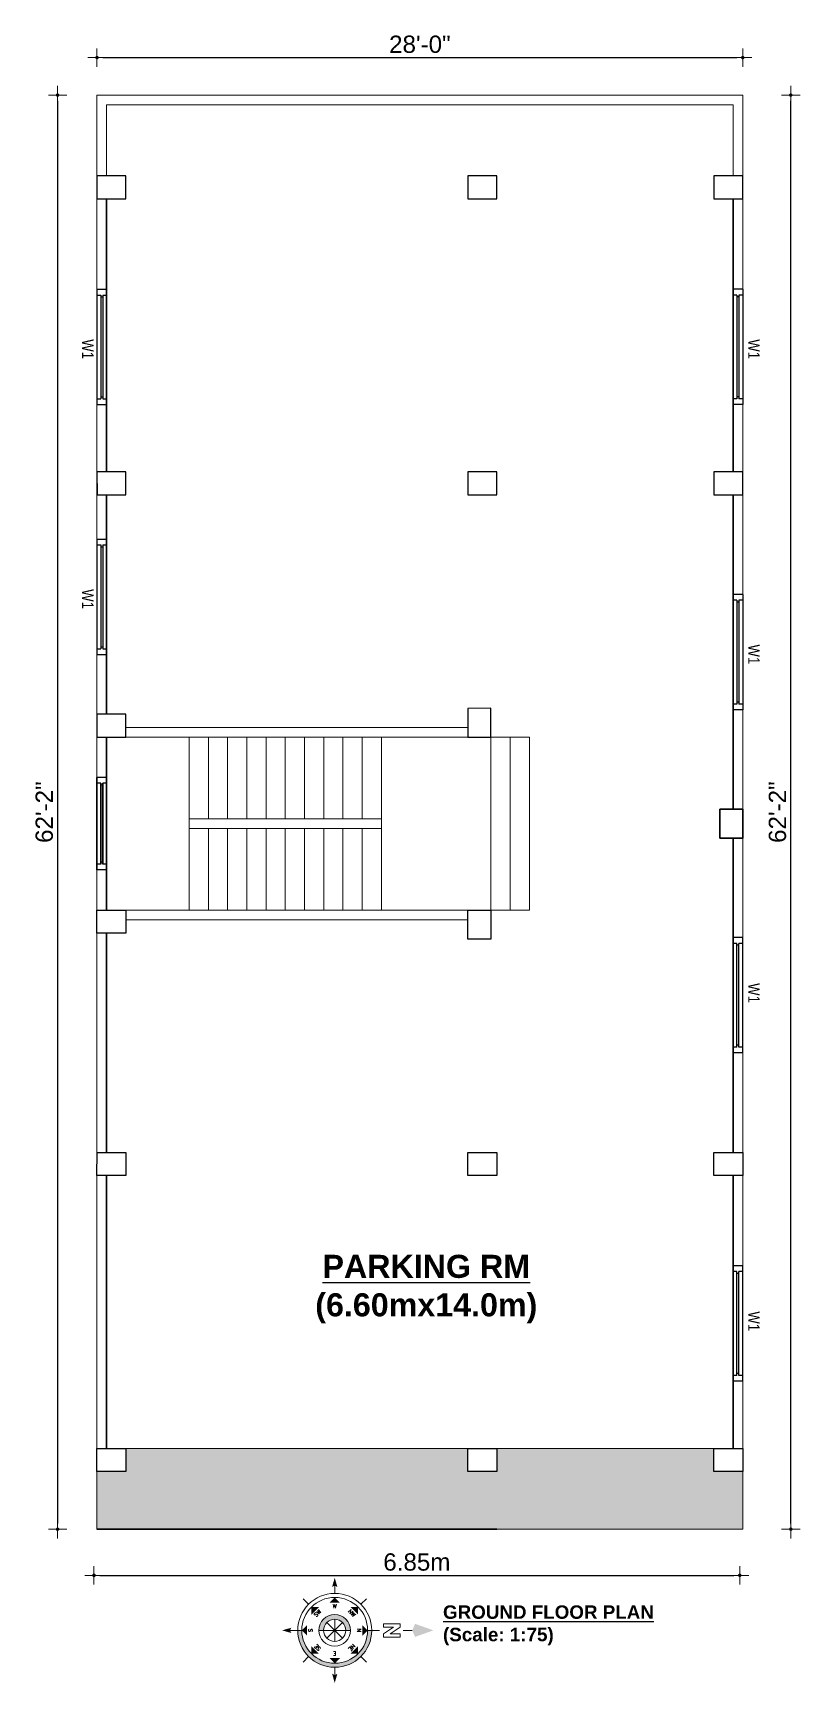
# Model space of a CAD drawing. Header units: inches. Extents: x -100787 to 3653, y -96809 to -8632.
# Drawn here: x -73064 to -72665, y -92387 to -91529 of the extents above; entities that cross this region are included whole.
import ezdxf
from ezdxf.enums import TextEntityAlignment as Align

# ---------------------------------------------------------------- set-up
doc = ezdxf.new("R2010")
doc.units = ezdxf.units.IN
doc.header["$MEASUREMENT"] = 0
doc.header["$PDMODE"] = 99
for name, color, linetype in [('Brick wall', 3, 'Continuous'), ('RCC', 6, 'Continuous'), ('TEX', 7, 'Continuous'), ('WINDOOR', 7, 'Continuous')]:
    doc.layers.add(name, color=color, linetype=linetype)
for name, color, linetype, lineweight in [('DIM', 7, 'Continuous', 15), ('ELE.POWER', 10, 'Continuous', 20), ('Furniture Gr.Fl.', 6, 'Continuous', 5), ('R0D', 1, 'Continuous', 35), ('SB', 5, 'Continuous', 13), ('VER', 2, 'Continuous', 20)]:
    doc.layers.add(name, color=color, linetype=linetype, lineweight=lineweight)
doc.styles.add('ARIAL', font='arial.ttf')
doc.styles.add('ROMANS', font='romans')
doc.styles.get("Standard").update_dxf_attribs({"font": 'ARIALN.TTF'})
doc.dimstyles.new('3-8', dxfattribs={"dimscale": 1.5, "dimtxt": 6, "dimasz": 2, "dimexe": 0.18, "dimexo": 6, "dimgap": 0, "dimtad": 0, "dimdec": 0, "dimzin": 3, "dimdsep": 46, "dimlunit": 3, "dimtxsty": 'ARIAL', "dimblk": 'DD', "dimcen": 1, "dimse1": 1, "dimse2": 1, "dimclrd": 256, "dimclrt": 256, "dimadec": 0, "dimazin": 0, "dimtfac": 0.5, "dimtdec": 0, "dimtmove": 2, "dimatfit": 0, "dimfxl": 0.18, "dimtvp": 0.75, "dimfrac": 1, "dimtolj": 1, "dimtzin": 0, "dimarcsym": 0})

# ---------------------------------------------------------------- blocks, each defined once
blk = doc.blocks.new('A$C154754DE')
at = {"layer": 'RCC'}
for p, q in [((0, 12), (15, 12)), ((0, 0), (0, 12)), ((15, 12), (15, 0)), ((15, 0), (0, 0))]:
    blk.add_line(p, q, dxfattribs=at)
blk = doc.blocks.new("Windoo 4'")
at = {"layer": 'WINDOOR'}
for p, q in [((24, 5), (-24, 5)), ((-24, 5), (-24, 0)), ((24, 0), (-24, 0)), ((-24, 0), (-21, 0)), ((-21, 5), (-21, 3)), ((21, 3), (-21, 3)), ((21, 2), (-21, 2)), ((-21, 2), (-21, 0)), ((-20, 3), (-20, 2)), ((20, 3), (20, 2)), ((24, 5), (21, 5)), ((21, 5), (21, 3)), ((21, 2), (21, 0)), ((21, 0), (24, 0)), ((24, 5), (24, 0))]:
    blk.add_line(p, q, dxfattribs=at)
blk = doc.blocks.new('W-1')
at = {"layer": 'WINDOOR'}
for p, q in [((-60, 0), (-60, -5)), ((-60, 0), (-57, 0)), ((-60, 0), (0, 0)), ((-57, 0), (-57, -2)), ((-3, 0), (-3, -2)), ((0, 0), (0, -5)), ((-57, -5), (-60, -5)), ((-60, -5), (0, -5)), ((-57, -2), (-3, -2)), ((-57, -3), (-57, -5)), ((-57, -3), (-3, -3)), ((-56, -2), (-56, -3)), ((-4, -2), (-4, -3)), ((-3, -3), (-3, -5)), ((0, -5), (-3, -5))]:
    blk.add_line(p, q, dxfattribs=at)
blk = doc.blocks.new('Anno_North_J_Metric')
at = {"linetype": 'ByBlock', "lineweight": -2}
h = blk.add_hatch(color=0, dxfattribs=at)
h.paths.add_polyline_path([(-4.17, 0), (-4.68, 0, 1), (4.68, 0), (4.17, 0, -1)])
h.paths.add_polyline_path([(1.41, 0), (2, 0, 1), (-2, 0), (-1.41, 0, -1)])
at = {"color": 0, "linetype": 'ByBlock', "lineweight": -2}
for p, q in [((0, 4.68), (0, 5.67)), ((-3.31, 3.31), (-4.01, 4.01)), ((3.31, 3.31), (4.01, 4.01)), ((-4.68, 0), (-5.67, 0)), ((-4.68, 0), (-4.17, 0)), ((-1.41, 0), (-2, 0)), ((-1.41, 0), (1.41, 0)), ((1.41, 0), (-1.41, 0)), ((-1, 1), (1, -1)), ((-1, -1), (1, 1)), ((1, -1), (-1, 1)), ((1, 1), (-1, -1)), ((0, 1.41), (0, -1.41)), ((0, -1.41), (0, 1.41)), ((1.41, 0), (2, 0)), ((4.68, 0), (4.17, 0)), ((4.68, 0), (5.67, 0)), ((6.17, 0.4), (6.17, 0.82)), ((6.17, 0.82), (8.27, 0.82)), ((7.43, 0.4), (6.17, 0.4)), ((6.17, -0.44), (7.43, 0.4)), ((8.27, 0.4), (7.01, -0.44)), ((8.27, 0.82), (8.27, 0.4)), ((8.67, 0), (9.83, 0)), ((6.17, -0.86), (6.17, -0.44)), ((8.27, -0.86), (6.17, -0.86)), ((7.01, -0.44), (8.27, -0.44)), ((8.27, -0.44), (8.27, -0.86)), ((-3.31, -3.31), (-4.01, -4.01)), ((3.31, -3.31), (4.01, -4.01)), ((0, -4.68), (0, -5.67))]:
    blk.add_line(p, q, dxfattribs=at)
for radius in [4.68, 4.17, 2, 1.41]:
    blk.add_circle((0, 0), radius, dxfattribs=at)
for points in [[(-0.33, 5.5), (0, 5.67), (0, 6.67)], [(0, 6.67), (0.33, 5.5), (0, 5.67)], [(-2.95, 2.95), (-2, 2.95), (-2.95, 2)], [(0, 4.17), (0.67, 3.5), (-0.67, 3.5)], [(2.95, 2.95), (2.95, 2), (2, 2.95)], [(-6.67, 0), (-5.5, 0.33), (-5.67, 0)], [(-5.5, -0.33), (-5.67, 0), (-6.67, 0)], [(-4.17, 0), (-3.5, 0.67), (-3.5, -0.67)], [(4.17, 0), (3.5, -0.67), (3.5, 0.67)], [(12.5, 0), (10.17, 0.83), (9.83, 0)], [(9.83, 0), (10.17, -0.83), (12.5, 0)], [(-2.95, -2.95), (-2.95, -2), (-2, -2.95)], [(2.95, -2.95), (2, -2.95), (2.95, -2)], [(0, -4.17), (-0.67, -3.5), (0.67, -3.5)], [(0, -6.67), (-0.33, -5.5), (0, -5.67)], [(0.33, -5.5), (0, -5.67), (0, -6.67)]]:
    blk.add_solid(points, dxfattribs=at)
at = {"color": 0, "linetype": 'ByBlock', "lineweight": -2, "style": 'ROMANS'}
for s, rotation, p in [('SW', 45, (-2, 2)), ('NW', 315, (2, 2)), ('S', 270, (-3.33, 0)), ('N', 270, (2.83, 0)), ('SE', 135, (-2, -2)), ('NE', 225, (2, -2)), ('E', 180, (0, -2.67))]:
    blk.add_text(s, height=0.5, rotation=rotation, dxfattribs=at).set_placement(p, align=Align.CENTER)
blk.add_text('W', height=0.5, dxfattribs=at).set_placement((0, 2.83), align=Align.CENTER)
blk = doc.blocks.new('DD')
for p, q in [((-1.6, 0), (1.6, 0)), ((0, 1.6), (0, -1.6))]:
    blk.add_line(p, q)
at = {"const_width": 0.3}
blk.add_lwpolyline([(-0.15, 0, 1), (0.15, 0, 1)], format="xyb", close=True, dxfattribs=at)
blk = doc.blocks.new('*D596')
at = {"layer": 'Defpoints', "color": 0}
for p in [(-72694.84, -91541.38), (-73030.84, -91572.88), (-72694.84, -91572.88)]:
    blk.add_point(p, dxfattribs=at)
at = {"layer": 'Furniture Gr.Fl.', "lineweight": -2}
blk.add_line((-73027.84, -91541.38), (-72697.84, -91541.38), dxfattribs=at)
at = {"layer": 'Furniture Gr.Fl.', "lineweight": -2, "xscale": 3, "yscale": 3, "zscale": 3, "rotation": 180}
blk.add_blockref('DD', (-73030.84, -91541.38), dxfattribs=at)
at = {"layer": 'Furniture Gr.Fl.', "lineweight": -2, "xscale": 3, "yscale": 3, "zscale": 3}
blk.add_blockref('DD', (-72694.84, -91541.38), dxfattribs=at)
at = {"layer": 'Furniture Gr.Fl.', "insert": (-72862.84, -91534.49), "char_height": 9, "attachment_point": 5, "style": 'ARIAL'}
blk.add_mtext('\\A1;28\'-0"', dxfattribs=at)
blk = doc.blocks.new('*D597')
at = {"layer": 'Defpoints', "color": 0}
for p in [(-73030.84, -91560.88), (-73051.34, -92306.88), (-73030.84, -92306.88)]:
    blk.add_point(p, dxfattribs=at)
at = {"layer": 'Furniture Gr.Fl.', "lineweight": -2}
blk.add_line((-73051.34, -91563.88), (-73051.34, -92303.88), dxfattribs=at)
at = {"layer": 'Furniture Gr.Fl.', "lineweight": -2, "xscale": 3, "yscale": 3, "zscale": 3}
for p, rotation in [((-73051.34, -91560.88), 90), ((-73051.34, -92306.88), 270)]:
    blk.add_blockref('DD', p, dxfattribs=dict(at, rotation=rotation))
at = {"layer": 'Furniture Gr.Fl.', "insert": (-73058.24, -91933.88), "char_height": 9, "attachment_point": 5, "rotation": 90, "style": 'ARIAL'}
blk.add_mtext('\\A1;62\'-2"', dxfattribs=at)
blk = doc.blocks.new('*D598')
at = {"layer": 'Defpoints', "color": 0}
for p in [(-72696.4, -91560.88), (-72669.84, -91560.88), (-72696.4, -92306.88)]:
    blk.add_point(p, dxfattribs=at)
at = {"layer": 'Furniture Gr.Fl.', "lineweight": -2}
blk.add_line((-72669.84, -92303.88), (-72669.84, -91563.88), dxfattribs=at)
at = {"layer": 'Furniture Gr.Fl.', "lineweight": -2, "xscale": 3, "yscale": 3, "zscale": 3}
for p, rotation in [((-72669.84, -91560.88), 90), ((-72669.84, -92306.88), 270)]:
    blk.add_blockref('DD', p, dxfattribs=dict(at, rotation=rotation))
at = {"layer": 'Furniture Gr.Fl.', "insert": (-72676.74, -91933.88), "char_height": 9, "attachment_point": 5, "rotation": 90, "style": 'ARIAL'}
blk.add_mtext('\\A1;62\'-2"', dxfattribs=at)
blk = doc.blocks.new('*D707')
at = {"layer": 'Defpoints', "color": 0}
for p in [(-73032.4, -92294.88), (-72696.4, -92294.88), (-72696.4, -92330.88)]:
    blk.add_point(p, dxfattribs=at)
at = {"layer": 'Furniture Gr.Fl.', "lineweight": -2}
blk.add_line((-73029.4, -92330.88), (-72699.4, -92330.88), dxfattribs=at)
at = {"layer": 'Furniture Gr.Fl.', "lineweight": -2, "xscale": 3, "yscale": 3, "zscale": 3, "rotation": 180}
blk.add_blockref('DD', (-73032.4, -92330.88), dxfattribs=at)
at = {"layer": 'Furniture Gr.Fl.', "lineweight": -2, "xscale": 3, "yscale": 3, "zscale": 3}
blk.add_blockref('DD', (-72696.4, -92330.88), dxfattribs=at)
at = {"layer": 'Furniture Gr.Fl.', "insert": (-72864.4, -92323.99), "char_height": 9, "attachment_point": 5, "style": 'ARIAL'}
blk.add_mtext('\\A1;6.85m', dxfattribs=at)

msp = doc.modelspace()

# ---------------------------------------------------------------- hatches: boundary and pattern name
at = {"layer": 'VER'}
h = msp.add_hatch(dxfattribs=at)
h.set_pattern_fill('STARS', color=256, scale=25, style=0)
h.paths.add_polyline_path([(-72694.84, -92276.88), (-72709.84, -92276.88), (-72709.84, -92264.88), (-72822.88, -92264.88), (-72822.88, -92276.88), (-72837.88, -92276.88), (-72837.88, -92264.88), (-73015.84, -92264.88), (-73015.84, -92276.88), (-73030.84, -92276.88), (-73030.84, -92306.88), (-72822.88, -92306.88), (-72694.84, -92306.88)])

# ---------------------------------------------------------------- linework, layer by layer
at = {"layer": 'ELE.POWER'}
for p, q in [((-73030.84, -91614.88), (-73030.84, -92264.88)), ((-72694.84, -92264.88), (-72694.84, -91614.88)), ((-73030.84, -91894.88), (-72837.88, -91894.88)), ((-73030.84, -91894.88), (-72837.88, -91894.88)), ((-73025.84, -91984.88), (-73025.84, -91894.88)), ((-73025.84, -91894.88), (-73025.84, -91984.88)), ((-73015.84, -91889.88), (-72837.88, -91889.88)), ((-72982.88, -91894.88), (-72982.88, -91984.88)), ((-72982.88, -91984.88), (-72982.88, -91894.88)), ((-72982.88, -91984.88), (-72982.88, -91894.88)), ((-72982.88, -91894.88), (-72982.88, -91984.88)), ((-72972.88, -91894.88), (-72972.88, -91937.38)), ((-72972.88, -91894.88), (-72972.88, -91937.38)), ((-72972.88, -91937.38), (-72972.88, -91894.88)), ((-72972.88, -91937.38), (-72972.88, -91894.88)), ((-72962.88, -91894.88), (-72962.88, -91937.38)), ((-72962.88, -91894.88), (-72962.88, -91937.38)), ((-72962.88, -91937.38), (-72962.88, -91894.88)), ((-72962.88, -91937.38), (-72962.88, -91894.88)), ((-72952.88, -91894.88), (-72952.88, -91937.38)), ((-72952.88, -91894.88), (-72952.88, -91937.38)), ((-72952.88, -91937.38), (-72952.88, -91894.88)), ((-72952.88, -91937.38), (-72952.88, -91894.88)), ((-72942.88, -91894.88), (-72942.88, -91937.38)), ((-72942.88, -91894.88), (-72942.88, -91937.38)), ((-72942.88, -91937.38), (-72942.88, -91894.88)), ((-72942.88, -91937.38), (-72942.88, -91894.88)), ((-72932.88, -91894.88), (-72932.88, -91937.38)), ((-72932.88, -91894.88), (-72932.88, -91937.38)), ((-72932.88, -91937.38), (-72932.88, -91894.88)), ((-72932.88, -91937.38), (-72932.88, -91894.88)), ((-72922.88, -91894.88), (-72922.88, -91937.38)), ((-72922.88, -91894.88), (-72922.88, -91937.38)), ((-72922.88, -91937.38), (-72922.88, -91894.88)), ((-72922.88, -91937.38), (-72922.88, -91894.88)), ((-72912.88, -91894.88), (-72912.88, -91937.38)), ((-72912.88, -91894.88), (-72912.88, -91937.38)), ((-72912.88, -91937.38), (-72912.88, -91894.88)), ((-72912.88, -91937.38), (-72912.88, -91894.88)), ((-72902.88, -91894.88), (-72902.88, -91937.38)), ((-72902.88, -91894.88), (-72902.88, -91937.38)), ((-72902.88, -91937.38), (-72902.88, -91894.88)), ((-72902.88, -91937.38), (-72902.88, -91894.88)), ((-72892.88, -91894.88), (-72892.88, -91937.38)), ((-72892.88, -91894.88), (-72892.88, -91937.38)), ((-72892.88, -91937.38), (-72892.88, -91894.88)), ((-72892.88, -91937.38), (-72892.88, -91894.88)), ((-72882.88, -91894.88), (-72882.88, -91984.88)), ((-72882.88, -91984.88), (-72882.88, -91894.88)), ((-72882.88, -91984.88), (-72882.88, -91894.88)), ((-72882.88, -91894.88), (-72882.88, -91984.88)), ((-72841.13, -91889.88), (-72837.88, -91889.88)), ((-72840.38, -91894.88), (-72832.88, -91894.88)), ((-72982.88, -91937.38), (-72882.88, -91937.38)), ((-72982.88, -91937.38), (-72882.88, -91937.38)), ((-72982.88, -91942.38), (-72882.88, -91942.38)), ((-72982.88, -91942.38), (-72882.88, -91942.38)), ((-72972.88, -91984.88), (-72972.88, -91942.38)), ((-72972.88, -91984.88), (-72972.88, -91942.38)), ((-72972.88, -91942.38), (-72972.88, -91984.88)), ((-72972.88, -91942.38), (-72972.88, -91984.88)), ((-72962.88, -91984.88), (-72962.88, -91942.38)), ((-72962.88, -91984.88), (-72962.88, -91942.38)), ((-72962.88, -91942.38), (-72962.88, -91984.88)), ((-72962.88, -91942.38), (-72962.88, -91984.88)), ((-72952.88, -91984.88), (-72952.88, -91942.38)), ((-72952.88, -91984.88), (-72952.88, -91942.38)), ((-72952.88, -91942.38), (-72952.88, -91984.88)), ((-72952.88, -91942.38), (-72952.88, -91984.88)), ((-72942.88, -91984.88), (-72942.88, -91942.38)), ((-72942.88, -91984.88), (-72942.88, -91942.38)), ((-72942.88, -91942.38), (-72942.88, -91984.88)), ((-72942.88, -91942.38), (-72942.88, -91984.88)), ((-72932.88, -91984.88), (-72932.88, -91942.38)), ((-72932.88, -91984.88), (-72932.88, -91942.38)), ((-72932.88, -91942.38), (-72932.88, -91984.88)), ((-72932.88, -91942.38), (-72932.88, -91984.88)), ((-72922.88, -91984.88), (-72922.88, -91942.38)), ((-72922.88, -91984.88), (-72922.88, -91942.38)), ((-72922.88, -91942.38), (-72922.88, -91984.88)), ((-72922.88, -91942.38), (-72922.88, -91984.88)), ((-72912.88, -91984.88), (-72912.88, -91942.38)), ((-72912.88, -91984.88), (-72912.88, -91942.38)), ((-72912.88, -91942.38), (-72912.88, -91984.88)), ((-72912.88, -91942.38), (-72912.88, -91984.88)), ((-72902.88, -91984.88), (-72902.88, -91942.38)), ((-72902.88, -91984.88), (-72902.88, -91942.38)), ((-72902.88, -91942.38), (-72902.88, -91984.88)), ((-72902.88, -91942.38), (-72902.88, -91984.88)), ((-72892.88, -91984.88), (-72892.88, -91942.38)), ((-72892.88, -91984.88), (-72892.88, -91942.38)), ((-72892.88, -91942.38), (-72892.88, -91984.88)), ((-72892.88, -91942.38), (-72892.88, -91984.88)), ((-73030.84, -91984.88), (-72832.88, -91984.88)), ((-73030.84, -91984.88), (-72877.42, -91984.88)), ((-73030.84, -91984.88), (-72832.88, -91984.88)), ((-73015.84, -91989.88), (-72929.84, -91989.88)), ((-73015.84, -91989.88), (-72929.84, -91989.88)), ((-73015.84, -91989.88), (-72837.88, -91989.88)), ((-72924.84, -91989.88), (-72913.34, -91989.88)), ((-72924.84, -91989.88), (-72913.34, -91989.88)), ((-72908.34, -91989.88), (-72837.88, -91989.88)), ((-73030.84, -92276.88), (-73030.84, -92306.88))]:
    msp.add_line(p, q, dxfattribs=at)
at = {"layer": 'R0D'}
for p, q in [((-73025.84, -91602.88), (-73025.84, -91602.88)), ((-73030.84, -91607.88), (-73030.84, -91607.88)), ((-72837.88, -91607.88), (-72837.88, -91607.88)), ((-73025.84, -91614.88), (-73025.84, -91756.88)), ((-72699.84, -91756.88), (-72699.84, -91614.88)), ((-73030.84, -91763.88), (-73030.84, -91763.88)), ((-73025.84, -91768.88), (-73025.84, -91882.88)), ((-72699.84, -91932.38), (-72699.84, -91768.88)), ((-73025.84, -91821.88), (-73025.84, -91882.88)), ((-73025.84, -91894.88), (-73025.84, -91984.88)), ((-73025.84, -91984.88), (-73025.84, -91894.88)), ((-72699.84, -91947.38), (-72699.84, -92110.88)), ((-73025.84, -92110.88), (-73025.84, -91996.88)), ((-73025.84, -92110.88), (-73025.84, -92062.88)), ((-73030.84, -92115.88), (-73030.84, -92115.88)), ((-73025.84, -92264.88), (-73025.84, -92122.88)), ((-72699.84, -92122.88), (-72699.84, -92264.88)), ((-73030.84, -92271.88), (-73030.84, -92271.88)), ((-72837.88, -92271.88), (-72837.88, -92271.88)), ((-73025.84, -92276.88), (-73025.84, -92276.88)), ((-72822.88, -92306.88), (-73030.84, -92306.88))]:
    msp.add_line(p, q, dxfattribs=at)
at = {"layer": 'SB'}
for p, q in [((-73030.84, -91602.88), (-73030.84, -91560.88)), ((-73030.84, -91560.88), (-72889.32, -91560.88)), ((-73029.28, -91560.88), (-72694.84, -91560.88)), ((-72694.84, -91602.88), (-72694.84, -91560.88)), ((-73025.84, -91602.88), (-73025.84, -91565.88)), ((-73025.84, -91565.88), (-72699.84, -91565.88)), ((-72699.84, -91602.88), (-72699.84, -91565.88)), ((-72694.84, -92276.88), (-72694.84, -92306.88)), ((-72822.88, -92306.88), (-72694.84, -92306.88))]:
    msp.add_line(p, q, dxfattribs=at)
at = {"layer": 'VER'}
for p, q in [((-72825.88, -91894.88), (-72825.88, -91984.89)), ((-72825.88, -91894.88), (-72805.88, -91894.88)), ((-72815.88, -91894.88), (-72815.88, -91984.89)), ((-72805.88, -91894.88), (-72805.88, -91984.89)), ((-72825.88, -91984.89), (-72805.88, -91984.89)), ((-72709.84, -92264.88), (-73015.84, -92264.88)), ((-72822.88, -92264.88), (-72709.84, -92264.88))]:
    msp.add_line(p, q, dxfattribs=at)

# ---------------------------------------------------------------- block references
at = {"layer": 'Brick wall', "xscale": -1, "rotation": 270}
msp.add_blockref("Windoo 4'", (-73030.84, -91939.88), dxfattribs=at)
at = {"layer": 'Brick wall', "rotation": 270}
msp.add_blockref("Windoo 4'", (-73030.84, -91939.88), dxfattribs=at)
at = {"layer": 'DIM', "ltscale": 500000, "xscale": 4.107415312464582, "yscale": 4.107415312464582, "zscale": 4.107415327752908}
msp.add_blockref('Anno_North_J_Metric', (-72907.14, -92359.5), dxfattribs=at)
at = {"layer": 'RCC', "xscale": -1}
for p, rotation in [((-73030.84, -91602.88), 180), ((-72837.88, -91602.88), 180), ((-72709.84, -91602.88), 180), ((-73030.84, -91756.88), 180.0249999999743), ((-72837.88, -91756.88), 180), ((-72709.84, -91756.88), 180), ((-72837.88, -91894.88), 270.0248705738387), ((-73030.84, -91882.88), 180), ((-72706.84, -91947.39), 270.0248705738387)]:
    msp.add_blockref('A$C154754DE', p, dxfattribs=dict(at, rotation=rotation))
at = {"layer": 'RCC'}
for p, rotation in [((-72706.84, -91932.38), 269.9751294261613), ((-72837.88, -91984.88), 269.9751294261613), ((-73030.84, -92122.88), 359.9749999994004)]:
    msp.add_blockref('A$C154754DE', p, dxfattribs=dict(at, rotation=rotation))
for p in [(-73030.84, -91996.88), (-73030.84, -91996.88), (-72837.88, -92122.88), (-72709.84, -92122.88), (-73030.84, -92276.88), (-72837.88, -92276.88), (-72709.84, -92276.88)]:
    msp.add_blockref('A$C154754DE', p, dxfattribs=at)
at = {"layer": 'WINDOOR', "ltscale": 10, "xscale": -1}
for p, rotation in [((-73030.84, -91721.88), 90), ((-73030.84, -91851.88), 90), ((-72694.84, -91999.13), 270), ((-72694.84, -92169.88), 270)]:
    msp.add_blockref('W-1', p, dxfattribs=dict(at, rotation=rotation))
at = {"layer": 'WINDOOR', "ltscale": 10, "rotation": 270}
for p in [(-72694.84, -91721.88), (-72694.84, -91880.63)]:
    msp.add_blockref('W-1', p, dxfattribs=at)

# ---------------------------------------------------------------- texts
at = {"layer": 'TEX', "linetype": 'ByBlock', "char_height": 6, "width": 18.7715, "rotation": 270}
for insert, attachment_point in [((-73038.6, -91687.89), 7), ((-72685.99, -91687.89), 1), ((-73038.6, -91817.89), 7), ((-72685.99, -91846.64), 1), ((-72685.99, -92033.12), 3), ((-72685.99, -92203.87), 3)]:
    msp.add_mtext('{\\fArial Narrow|b0|i0|c0|p34;W1}', dxfattribs=dict(at, insert=insert, attachment_point=attachment_point))
at = {"layer": 'TEX'}
for s, insert, char_height, width, attachment_point in [('{\\fArial|b1|i0|c0|p34;\\LPARKING RM \\P\\l(6.60mx14.0m)}', (-72859.5, -92181.96), 12, 143.3227, 5), ('{\\fArial Rounded MT Bold|b0|i0|c0|p34;\\LGROUND FLOOR PLAN\\P\\l(Scale: 1:75)}', (-72850.8, -92346.5), 7, 256.473, 1)]:
    msp.add_mtext(s, dxfattribs=dict(at, insert=insert, char_height=char_height, width=width, attachment_point=attachment_point))

# ---------------------------------------------------------------- dimensions: what is measured, and where the dimension line sits
at = {"layer": 'Furniture Gr.Fl.'}
dim = msp.add_linear_dim(base=(-72694.84, -91541.38), p1=(-73030.84, -91572.88), p2=(-72694.84, -91572.88), dimstyle='3-8', dxfattribs=at)
dim.commit()
dim.dimension.update_dxf_attribs({"geometry": '*D596', "text_midpoint": (-72862.84, -91534.49)})
for base, p1, p2, picture, middle in [((-73051.34, -92306.88), (-73030.84, -91560.88), (-73030.84, -92306.88), '*D597', (-73058.24, -91933.88)), ((-72669.84, -91560.88), (-72696.4, -92306.88), (-72696.4, -91560.88), '*D598', (-72676.74, -91933.88))]:
    dim = msp.add_linear_dim(base=base, p1=p1, p2=p2, angle=90, dimstyle='3-8', dxfattribs=at)
    dim.commit()
    dim.dimension.update_dxf_attribs({"geometry": picture, "text_midpoint": middle})
dim = msp.add_linear_dim(base=(-72696.4, -92330.88), p1=(-73032.4, -92294.88), p2=(-72696.4, -92294.88), text='6.85m', dimstyle='3-8', dxfattribs=at)
dim.commit()
dim.dimension.update_dxf_attribs({"geometry": '*D707', "text_midpoint": (-72864.4, -92323.99)})

doc.saveas('drawing.dxf')
